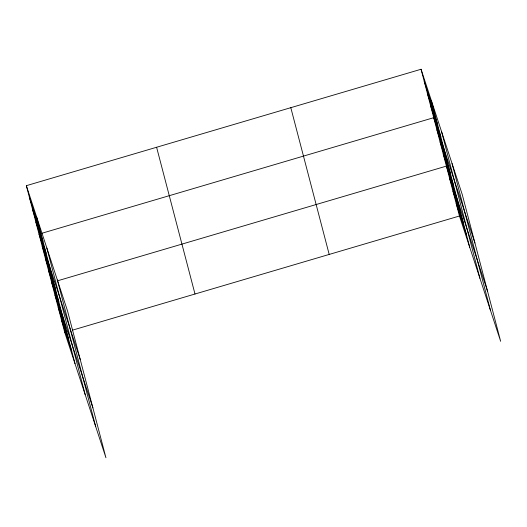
<?xml version="1.0" encoding="UTF-8"?>
<svg xmlns="http://www.w3.org/2000/svg" width="527" height="527" viewBox="0 0 527 527"><rect width="100%" height="100%" fill="white"/><g stroke="black" fill="none" stroke-linecap="round" stroke-linejoin="round"><path stroke-width="0.79" d="M26.35 185.682L67.548 310.989L105.94 457.746L64.742 332.438L26.35 185.682L421.06 69.254L462.258 194.562L500.65 341.318L459.452 216.011L421.06 69.254M54.017 281.853L51.692 282.538L92.89 407.852M57.114 280.937L446.395 166.11L487.594 291.418M64.742 332.438L67.067 331.753M72.495 330.152L459.452 216.011M424.228 81.362L434.505 112.626M427.39 93.47L437.673 124.734M430.559 105.578L440.842 136.842M474.926 242.993L433.728 117.679L39.018 234.113L80.216 359.421M436.896 129.787L447.173 161.058M440.065 141.895L450.341 173.166M443.227 154.003L453.51 185.273M449.663 178.587L459.939 209.851M452.924 191.057L463.207 222.328M456.184 203.534L466.467 234.798M29.519 197.79L39.795 229.061M32.687 209.898L42.964 241.162M35.849 222.005L46.132 253.27M42.186 246.221L52.469 277.485M45.355 258.329L55.631 289.593M48.524 270.43L58.8 301.701M54.953 295.015L65.229 326.285M58.214 307.491L68.497 338.756M61.481 319.961L71.758 351.232M452.054 163.528L490.446 310.284M441.54 131.552L479.932 278.309M431.336 100.519L469.728 247.275M290.805 107.673L329.197 254.429M156.605 147.264L194.997 294.013M57.344 279.956L95.736 426.712M46.831 247.986L85.229 394.736M36.633 216.953L75.025 363.702"/></g></svg>
